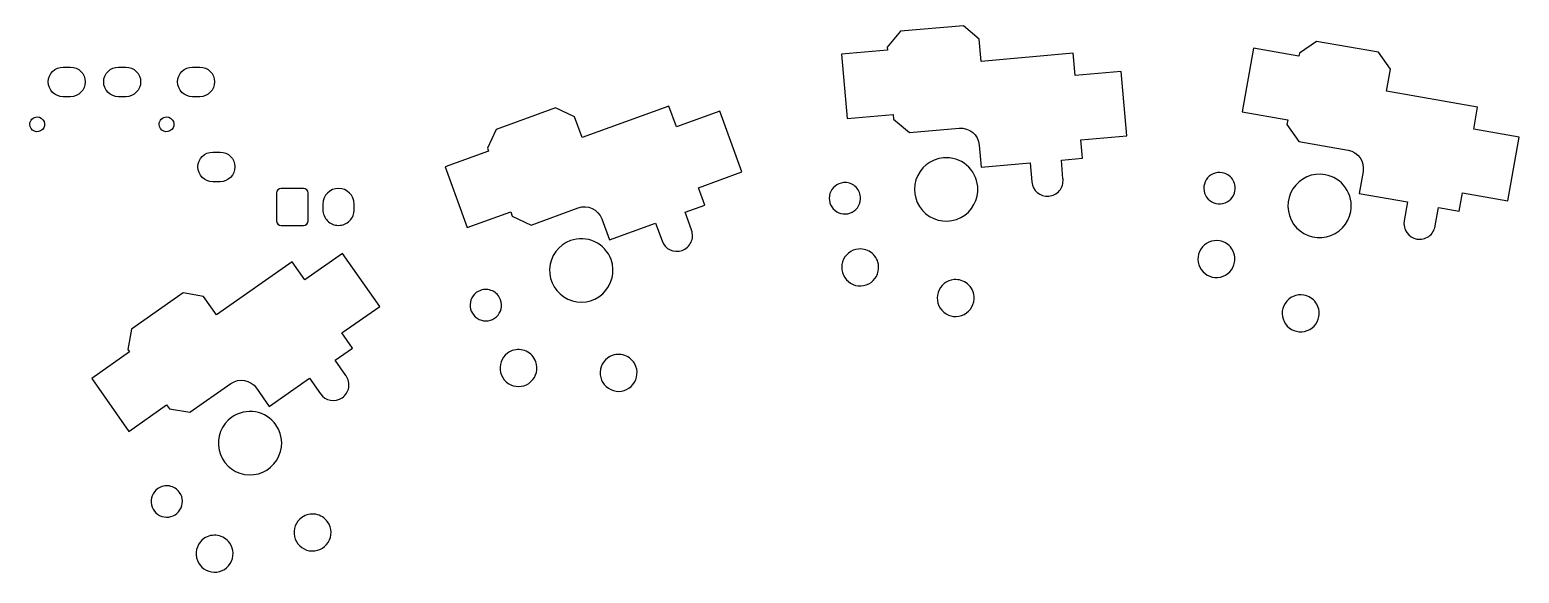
# Model space of a CAD drawing. Header units: millimetres. Extents: x -141 to -2, y 8 to 96.
# Drawn here: x -140.9 to -60.2, y 8.5 to 37.9 of the extents above; entities that cross this region are included whole.
import ezdxf

# ---------------------------------------------------------------- set-up
doc = ezdxf.new("R2010")
doc.units = ezdxf.units.MM
doc.layers.get('0').update_dxf_attribs({"linetype": 'CONTINUOUS'})

msp = doc.modelspace()

# ---------------------------------------------------------------- linework, layer by layer
at = {"color": 7}
for p, q in [((-90.327942, 38.10628), (-93.729213, 37.808708)), ((-89.469153, 37.385676), (-90.327942, 38.10628)), ((-93.729213, 37.808708), (-94.449823, 36.949924)), ((-89.363941, 36.183099), (-89.469153, 37.385676)), ((-71.22169, 37.264971), (-72.140015, 36.621957)), ((-67.859297, 36.672091), (-71.22169, 37.264971)), ((-94.435996, 36.791878), (-96.926589, 36.573979)), ((-96.926589, 36.573979), (-96.621585, 33.087765)), ((-94.449823, 36.949924), (-94.435996, 36.791878)), ((-84.382755, 36.618896), (-89.363941, 36.183099)), ((-84.27804, 35.421998), (-84.382755, 36.618896)), ((-74.629689, 36.899856), (-75.237376, 33.45349)), ((-72.167565, 36.465717), (-74.629689, 36.899856)), ((-72.140015, 36.621957), (-72.167565, 36.465717)), ((-67.216276, 35.75377), (-67.859297, 36.672091)), ((-139.05025, 35.875072), (-138.64986, 35.875072)), ((-136.050249, 35.875072), (-135.649859, 35.875072)), ((-132.050249, 35.875072), (-131.649859, 35.875072)), ((-81.787446, 35.639896), (-84.27804, 35.421998)), ((-81.482397, 32.153164), (-81.787446, 35.639896)), ((-67.425899, 34.564939), (-67.216276, 35.75377)), ((-138.64986, 34.273509), (-139.05025, 34.273509)), ((-135.649859, 34.273509), (-136.050249, 34.273509)), ((-131.649859, 34.273509), (-132.050249, 34.273509)), ((-62.50165, 33.696662), (-67.425899, 34.564939)), ((-140.450111, 33.174303), (-140.450111, 33.174303)), ((-133.45011, 33.174303), (-133.45011, 33.174303)), ((-112.395028, 33.66505), (-115.603386, 32.497304)), ((-111.378996, 33.191271), (-112.395028, 33.66505)), ((-110.966119, 32.056902), (-111.378996, 33.191271)), ((-106.267455, 33.767074), (-110.966119, 32.056902)), ((-105.856528, 32.638061), (-106.267455, 33.767074)), ((-103.507196, 33.493147), (-105.856528, 32.638061)), ((-102.310109, 30.204175), (-103.507196, 33.493147)), ((-96.621585, 33.087765), (-94.130992, 33.305663)), ((-94.130992, 33.305663), (-94.108653, 33.050329)), ((-94.108653, 33.050329), (-93.249863, 32.329715)), ((-75.237376, 33.45349), (-72.775251, 33.019352)), ((-62.710283, 32.513445), (-62.50165, 33.696662)), ((-115.603386, 32.497304), (-116.077173, 31.481275)), ((-93.249863, 32.329715), (-90.552837, 32.565674)), ((-72.775251, 33.019352), (-72.819759, 32.766936)), ((-72.819759, 32.766936), (-72.17674, 31.848605)), ((-60.248158, 32.079307), (-62.710283, 32.513445)), ((-116.077173, 31.481275), (-116.022912, 31.332193)), ((-89.469371, 31.654627), (-89.364836, 30.45978)), ((-83.97299, 31.935265), (-81.482397, 32.153164)), ((-83.88584, 30.93913), (-83.97299, 31.935265)), ((-72.17674, 31.848605), (-69.510541, 31.378483)), ((-60.855935, 28.632429), (-60.248158, 32.079307)), ((-130.950639, 31.273509), (-130.550249, 31.273509)), ((-116.022912, 31.332193), (-118.372244, 30.477107)), ((-91.410055, 30.964328), (-91.410055, 30.964328)), ((-89.364836, 30.45978), (-86.718259, 30.691326)), ((-86.718259, 30.691326), (-86.628136, 29.66122)), ((-85.025088, 30.839459), (-83.88584, 30.93913)), ((-84.936856, 29.830971), (-85.025088, 30.839459)), ((-118.372244, 30.477107), (-117.175335, 27.188623)), ((-104.659441, 29.349088), (-102.310109, 30.204175)), ((-84.936812, 29.830463), (-84.936856, 29.830971)), ((-84.936767, 29.829945), (-84.936812, 29.830463)), ((-84.936721, 29.829427), (-84.936767, 29.829945)), ((-84.936677, 29.828918), (-84.936721, 29.829427)), ((-84.936631, 29.8284), (-84.936677, 29.828918)), ((-84.936586, 29.827882), (-84.936631, 29.8284)), ((-84.936542, 29.827374), (-84.936586, 29.827882)), ((-84.936496, 29.826856), (-84.936542, 29.827374)), ((-84.936451, 29.826338), (-84.936496, 29.826856)), ((-84.936406, 29.82582), (-84.936451, 29.826338)), ((-84.936361, 29.825312), (-84.936406, 29.82582)), ((-84.936316, 29.824794), (-84.936361, 29.825312)), ((-84.936271, 29.824276), (-84.936316, 29.824794)), ((-84.936226, 29.823768), (-84.936271, 29.824276)), ((-84.936181, 29.82325), (-84.936226, 29.823768)), ((-84.936136, 29.822732), (-84.936181, 29.82325)), ((-84.936091, 29.822224), (-84.936136, 29.822732)), ((-76.319659, 30.156771), (-76.319659, 30.156771)), ((-70.753009, 30.053566), (-70.753009, 30.053566)), ((-68.69979, 30.218058), (-68.908066, 29.036869)), ((-130.550249, 29.6739), (-130.950639, 29.6739)), ((-127.47281, 29.1557), (-127.49191, 29.06)), ((-127.49191, 29.06), (-127.49191, 27.56)), ((-127.41861, 29.2368), (-127.47281, 29.1557)), ((-127.33751, 29.291), (-127.41861, 29.2368)), ((-127.24191, 29.31), (-127.33751, 29.291)), ((-126.04191, 29.31), (-127.24191, 29.31)), ((-125.94621, 29.291), (-126.04191, 29.31)), ((-125.86511, 29.2368), (-125.94621, 29.291)), ((-125.81091, 29.1557), (-125.86511, 29.2368)), ((-125.79191, 29.06), (-125.81091, 29.1557)), ((-125.79191, 27.56), (-125.79191, 29.06)), ((-104.317441, 28.409452), (-104.659441, 29.349088)), ((-96.813738, 29.623263), (-96.813738, 29.623263)), ((-84.936046, 29.821706), (-84.936091, 29.822224)), ((-84.936, 29.821188), (-84.936046, 29.821706)), ((-84.935956, 29.82068), (-84.936, 29.821188)), ((-84.935911, 29.820162), (-84.935956, 29.82068)), ((-84.935865, 29.819644), (-84.935911, 29.820162)), ((-84.935821, 29.819136), (-84.935865, 29.819644)), ((-84.935776, 29.818618), (-84.935821, 29.819136)), ((-84.93573, 29.8181), (-84.935776, 29.818618)), ((-84.935686, 29.817592), (-84.93573, 29.8181)), ((-84.93564, 29.817074), (-84.935686, 29.817592)), ((-84.935595, 29.816556), (-84.93564, 29.817074)), ((-84.935551, 29.816048), (-84.935595, 29.816556)), ((-84.935505, 29.81553), (-84.935551, 29.816048)), ((-84.93546, 29.815012), (-84.935505, 29.81553)), ((-84.935416, 29.814504), (-84.93546, 29.815012)), ((-84.93537, 29.813985), (-84.935416, 29.814504)), ((-84.935325, 29.813467), (-84.93537, 29.813985)), ((-84.935281, 29.812959), (-84.935325, 29.813467)), ((-84.935235, 29.812441), (-84.935281, 29.812959)), ((-84.93519, 29.811923), (-84.935235, 29.812441)), ((-84.935145, 29.811415), (-84.93519, 29.811923)), ((-84.9351, 29.810897), (-84.935145, 29.811415)), ((-84.935055, 29.810379), (-84.9351, 29.810897)), ((-84.93501, 29.809871), (-84.935055, 29.810379)), ((-84.934965, 29.809353), (-84.93501, 29.809871)), ((-68.908066, 29.036869), (-66.29174, 28.575541)), ((-63.491697, 28.081819), (-63.318059, 29.066568)), ((-63.318059, 29.066568), (-60.855935, 28.632429)), ((-124.99166, 28.46101), (-124.99166, 28.162182)), ((-123.29244, 28.162182), (-123.29244, 28.46101)), ((-113.722304, 27.329068), (-111.178246, 28.255028)), ((-105.392073, 28.018318), (-104.317441, 28.409452)), ((-66.29174, 28.575541), (-66.471299, 27.55721)), ((-64.793713, 27.283442), (-64.617923, 28.280402)), ((-64.617923, 28.280402), (-63.491697, 28.081819)), ((-127.49191, 27.56), (-127.47281, 27.4643)), ((-127.47281, 27.4643), (-127.41861, 27.3832)), ((-125.86511, 27.3832), (-125.81091, 27.4643)), ((-125.81091, 27.4643), (-125.79191, 27.56)), ((-117.175335, 27.188623), (-114.826003, 28.043709)), ((-114.826003, 28.043709), (-114.738339, 27.802856)), ((-114.738339, 27.802856), (-113.722304, 27.329068)), ((-109.895903, 27.655445), (-109.485681, 26.528368)), ((-109.485681, 26.528368), (-106.989211, 27.437008)), ((-106.989211, 27.437008), (-106.635549, 26.465328)), ((-105.045833, 27.067029), (-105.392073, 28.018318)), ((-127.41861, 27.3832), (-127.33751, 27.329)), ((-127.33751, 27.329), (-127.24191, 27.31)), ((-127.24191, 27.31), (-126.04191, 27.31)), ((-126.04191, 27.31), (-125.94621, 27.329)), ((-125.94621, 27.329), (-125.86511, 27.3832)), ((-124.14205, 27.310619), (-124.14205, 27.310619)), ((-105.045658, 27.06655), (-105.045833, 27.067029)), ((-105.04548, 27.066061), (-105.045658, 27.06655)), ((-105.045303, 27.065573), (-105.04548, 27.066061)), ((-105.045128, 27.065093), (-105.045303, 27.065573)), ((-105.04495, 27.064605), (-105.045128, 27.065093)), ((-105.044773, 27.064116), (-105.04495, 27.064605)), ((-105.044598, 27.063637), (-105.044773, 27.064116)), ((-105.04442, 27.063148), (-105.044598, 27.063637)), ((-105.044242, 27.06266), (-105.04442, 27.063148)), ((-105.044065, 27.062171), (-105.044242, 27.06266)), ((-105.04389, 27.061692), (-105.044065, 27.062171)), ((-105.043712, 27.061203), (-105.04389, 27.061692)), ((-105.043534, 27.060714), (-105.043712, 27.061203)), ((-105.04336, 27.060235), (-105.043534, 27.060714)), ((-105.043182, 27.059746), (-105.04336, 27.060235)), ((-105.043004, 27.059258), (-105.043182, 27.059746)), ((-105.04283, 27.058779), (-105.043004, 27.059258)), ((-105.042652, 27.05829), (-105.04283, 27.058779)), ((-105.042474, 27.057801), (-105.042652, 27.05829)), ((-105.0423, 27.057322), (-105.042474, 27.057801)), ((-105.042122, 27.056833), (-105.0423, 27.057322)), ((-105.041944, 27.056345), (-105.042122, 27.056833)), ((-105.04177, 27.055866), (-105.041944, 27.056345)), ((-105.041592, 27.055377), (-105.04177, 27.055866)), ((-105.041414, 27.054888), (-105.041592, 27.055377)), ((-105.041239, 27.054409), (-105.041414, 27.054888)), ((-105.041062, 27.05392), (-105.041239, 27.054409)), ((-105.040884, 27.053432), (-105.041062, 27.05392)), ((-105.040709, 27.052953), (-105.040884, 27.053432)), ((-105.040531, 27.052464), (-105.040709, 27.052953)), ((-105.040354, 27.051975), (-105.040531, 27.052464)), ((-105.040179, 27.051496), (-105.040354, 27.051975)), ((-105.040001, 27.051007), (-105.040179, 27.051496)), ((-105.039823, 27.050519), (-105.040001, 27.051007)), ((-105.039649, 27.050039), (-105.039823, 27.050519)), ((-105.039471, 27.049551), (-105.039649, 27.050039)), ((-105.039293, 27.049062), (-105.039471, 27.049551)), ((-105.039119, 27.048583), (-105.039293, 27.049062)), ((-105.038941, 27.048094), (-105.039119, 27.048583)), ((-105.038763, 27.047606), (-105.038941, 27.048094)), ((-105.038589, 27.047126), (-105.038763, 27.047606)), ((-105.038411, 27.046638), (-105.038589, 27.047126)), ((-64.797482, 27.262071), (-64.797391, 27.262584)), ((-64.797391, 27.262584), (-64.797303, 27.263086)), ((-64.797303, 27.263086), (-64.797212, 27.263598)), ((-64.797212, 27.263598), (-64.797122, 27.26411)), ((-64.797122, 27.26411), (-64.797034, 27.264612)), ((-64.797034, 27.264612), (-64.796943, 27.265124)), ((-64.796943, 27.265124), (-64.796853, 27.265636)), ((-64.796853, 27.265636), (-64.796764, 27.266139)), ((-64.796764, 27.266139), (-64.796674, 27.266651)), ((-64.796674, 27.266651), (-64.796584, 27.267163)), ((-64.796584, 27.267163), (-64.796495, 27.267665)), ((-64.796495, 27.267665), (-64.796405, 27.268177)), ((-64.796405, 27.268177), (-64.796315, 27.268689)), ((-64.796315, 27.268689), (-64.796226, 27.269192)), ((-64.796226, 27.269192), (-64.796136, 27.269704)), ((-64.796136, 27.269704), (-64.796045, 27.270216)), ((-64.796045, 27.270216), (-64.795957, 27.270718)), ((-64.795957, 27.270718), (-64.795867, 27.27123)), ((-64.795867, 27.27123), (-64.795776, 27.271742)), ((-64.795776, 27.271742), (-64.795688, 27.272244)), ((-64.795688, 27.272244), (-64.795597, 27.272757)), ((-64.795597, 27.272757), (-64.795507, 27.273269)), ((-64.795507, 27.273269), (-64.795419, 27.273771)), ((-64.795419, 27.273771), (-64.795328, 27.274283)), ((-64.795328, 27.274283), (-64.795238, 27.274795)), ((-64.795238, 27.274795), (-64.795149, 27.275297)), ((-64.795149, 27.275297), (-64.795059, 27.275809)), ((-64.795059, 27.275809), (-64.794969, 27.276322)), ((-64.794969, 27.276322), (-64.79488, 27.276824)), ((-64.79488, 27.276824), (-64.79479, 27.277336)), ((-64.79479, 27.277336), (-64.7947, 27.277848)), ((-64.7947, 27.277848), (-64.794611, 27.27835)), ((-64.794611, 27.27835), (-64.794521, 27.278862)), ((-64.794521, 27.278862), (-64.794431, 27.279374)), ((-64.794431, 27.279374), (-64.79434, 27.279887)), ((-64.79434, 27.279887), (-64.794252, 27.280389)), ((-64.794252, 27.280389), (-64.794161, 27.280901)), ((-64.794161, 27.280901), (-64.794071, 27.281413)), ((-64.794071, 27.281413), (-64.793983, 27.281915)), ((-64.793983, 27.281915), (-64.793892, 27.282427)), ((-64.793892, 27.282427), (-64.793802, 27.282939)), ((-64.793802, 27.282939), (-64.793713, 27.283442)), ((-123.921519, 25.794419), (-125.969486, 24.360419)), ((-121.913974, 22.927346), (-123.921519, 25.794419)), ((-111.591797, 26.486383), (-111.591797, 26.486383)), ((-95.997522, 26.030729), (-95.997522, 26.030729)), ((-76.46107, 26.475398), (-76.46107, 26.475398)), ((-126.65862, 25.344605), (-130.754554, 22.476603)), ((-125.969486, 24.360419), (-126.65862, 25.344605)), ((-90.83352, 24.374508), (-90.83352, 24.374508)), ((-132.550992, 23.660126), (-135.347792, 21.701787)), ((-131.446958, 23.465459), (-132.550992, 23.660126)), ((-130.754554, 22.476603), (-131.446958, 23.465459)), ((-116.464261, 23.792438), (-116.464261, 23.792438)), ((-71.901688, 23.53907), (-71.901688, 23.53907)), ((-123.961941, 21.493345), (-121.913974, 22.927346)), ((-135.347792, 21.701787), (-135.542468, 20.597754)), ((-123.388399, 20.674242), (-123.961941, 21.493345)), ((-135.45147, 20.467796), (-137.499437, 19.033795)), ((-135.542468, 20.597754), (-135.45147, 20.467796)), ((-124.325181, 20.018301), (-123.388399, 20.674242)), ((-114.746042, 20.533568), (-114.746042, 20.533568)), ((-109.329338, 20.270322), (-109.329338, 20.270322)), ((-123.744527, 19.189041), (-124.325181, 20.018301)), ((-137.499437, 19.033795), (-135.49219, 16.167148)), ((-132.19317, 17.196517), (-129.975456, 18.749375)), ((-127.893673, 17.519618), (-125.717443, 19.04343)), ((-125.717443, 19.04343), (-125.124342, 18.196394)), ((-123.744234, 19.188623), (-123.744527, 19.189041)), ((-123.743936, 19.188197), (-123.744234, 19.188623)), ((-123.743638, 19.187771), (-123.743936, 19.188197)), ((-123.743345, 19.187354), (-123.743638, 19.187771)), ((-123.743047, 19.186928), (-123.743345, 19.187354)), ((-123.742749, 19.186502), (-123.743047, 19.186928)), ((-123.742456, 19.186084), (-123.742749, 19.186502)), ((-123.742158, 19.185658), (-123.742456, 19.186084)), ((-123.74186, 19.185232), (-123.742158, 19.185658)), ((-123.741561, 19.184806), (-123.74186, 19.185232)), ((-123.741269, 19.184388), (-123.741561, 19.184806)), ((-123.740971, 19.183962), (-123.741269, 19.184388)), ((-123.740672, 19.183536), (-123.740971, 19.183962)), ((-123.74038, 19.183119), (-123.740672, 19.183536)), ((-123.740082, 19.182693), (-123.74038, 19.183119)), ((-123.739783, 19.182267), (-123.740082, 19.182693)), ((-123.739491, 19.181849), (-123.739783, 19.182267)), ((-123.739193, 19.181423), (-123.739491, 19.181849)), ((-123.738894, 19.180997), (-123.739193, 19.181423)), ((-123.738602, 19.180579), (-123.738894, 19.180997)), ((-123.738304, 19.180153), (-123.738602, 19.180579)), ((-123.738005, 19.179727), (-123.738304, 19.180153)), ((-123.737713, 19.17931), (-123.738005, 19.179727)), ((-123.737414, 19.178884), (-123.737713, 19.17931)), ((-123.737116, 19.178458), (-123.737414, 19.178884)), ((-123.736824, 19.17804), (-123.737116, 19.178458)), ((-123.736525, 19.177614), (-123.736824, 19.17804)), ((-123.736227, 19.177188), (-123.736525, 19.177614)), ((-123.735935, 19.17677), (-123.736227, 19.177188)), ((-123.735636, 19.176344), (-123.735935, 19.17677)), ((-123.735338, 19.175918), (-123.735636, 19.176344)), ((-123.735046, 19.1755), (-123.735338, 19.175918)), ((-123.734747, 19.175075), (-123.735046, 19.1755)), ((-123.734449, 19.174649), (-123.734747, 19.175075)), ((-123.734157, 19.174231), (-123.734449, 19.174649)), ((-123.733858, 19.173805), (-123.734157, 19.174231)), ((-123.73356, 19.173379), (-123.733858, 19.173805)), ((-123.733268, 19.172961), (-123.73356, 19.173379)), ((-123.732969, 19.172535), (-123.733268, 19.172961)), ((-123.732671, 19.172109), (-123.732969, 19.172535)), ((-123.732378, 19.171691), (-123.732671, 19.172109)), ((-123.73208, 19.171265), (-123.732378, 19.171691)), ((-128.581625, 18.502118), (-127.893673, 17.519618)), ((-135.49219, 16.167148), (-133.444223, 17.601149)), ((-133.444223, 17.601149), (-133.29721, 17.391192)), ((-133.29721, 17.391192), (-132.19317, 17.196517)), ((-129.917157, 16.933961), (-129.917157, 16.933961)), ((-133.92635, 13.070726), (-133.92635, 13.070726)), ((-126.122957, 11.515279), (-126.122957, 11.515279)), ((-131.423221, 10.367609), (-131.423221, 10.367609))]:
    msp.add_line(p, q, dxfattribs=at)
for points in [[(-139.85103, 35.074291), (-139.851237, 35.286735), (-139.766936, 35.490537), (-139.616716, 35.640758)], [(-139.616716, 35.640758), (-139.466495, 35.790978), (-139.262693, 35.87528), (-139.05025, 35.875072)], [(-138.64986, 35.875072), (-138.208184, 35.874427), (-137.850598, 35.515968), (-137.85103, 35.074291)], [(-136.851029, 35.074291), (-136.851237, 35.286735), (-136.766936, 35.490537), (-136.616716, 35.640758)], [(-136.616716, 35.640758), (-136.466495, 35.790978), (-136.262693, 35.87528), (-136.050249, 35.875072)], [(-135.649859, 35.875072), (-135.208183, 35.874427), (-134.850598, 35.515968), (-134.851029, 35.074291)], [(-132.851029, 35.074291), (-132.851237, 35.286735), (-132.766936, 35.490537), (-132.616715, 35.640758)], [(-132.616715, 35.640758), (-132.466495, 35.790978), (-132.262693, 35.87528), (-132.050249, 35.875072)], [(-131.649859, 35.875072), (-131.208183, 35.874427), (-130.850597, 35.515968), (-130.851029, 35.074291)], [(-139.616716, 34.507824), (-139.766937, 34.658045), (-139.851237, 34.861848), (-139.85103, 35.074291)], [(-137.85103, 35.074291), (-137.850597, 34.632615), (-138.208183, 34.274155), (-138.64986, 34.273509)], [(-136.616716, 34.507824), (-136.766936, 34.658045), (-136.851237, 34.861848), (-136.851029, 35.074291)], [(-134.851029, 35.074291), (-134.850597, 34.632615), (-135.208183, 34.274155), (-135.649859, 34.273509)], [(-132.616716, 34.507824), (-132.766936, 34.658045), (-132.851237, 34.861848), (-132.851029, 35.074291)], [(-130.851029, 35.074291), (-130.850597, 34.632615), (-131.208183, 34.274155), (-131.649859, 34.273509)], [(-139.05025, 34.273509), (-139.262694, 34.273302), (-139.466496, 34.357604), (-139.616716, 34.507824)], [(-136.050249, 34.273509), (-136.262693, 34.273302), (-136.466496, 34.357604), (-136.616716, 34.507824)], [(-132.050249, 34.273509), (-132.262693, 34.273302), (-132.466495, 34.357604), (-132.616716, 34.507824)], [(-140.850111, 32.774303), (-140.850111, 32.88039), (-140.807968, 32.982131), (-140.732954, 33.057146)], [(-140.732954, 33.057146), (-140.657939, 33.132161), (-140.556198, 33.174303), (-140.450111, 33.174303)], [(-140.450111, 33.174303), (-140.288326, 33.174303), (-140.142472, 33.076846), (-140.080559, 32.927377)], [(-133.850111, 32.774303), (-133.850111, 32.88039), (-133.807968, 32.982131), (-133.732953, 33.057146)], [(-133.732953, 33.057146), (-133.657939, 33.132161), (-133.556197, 33.174303), (-133.45011, 33.174303)], [(-133.45011, 33.174303), (-133.288326, 33.174303), (-133.142471, 33.076846), (-133.080559, 32.927377)], [(-140.603184, 32.404751), (-140.752654, 32.466664), (-140.850111, 32.612518), (-140.850111, 32.774303)], [(-140.167268, 32.491461), (-140.281667, 32.377061), (-140.453715, 32.342839), (-140.603184, 32.404751)], [(-140.080559, 32.927377), (-140.018647, 32.777907), (-140.052869, 32.60586), (-140.167268, 32.491461)], [(-133.603184, 32.404751), (-133.752654, 32.466664), (-133.850111, 32.612518), (-133.850111, 32.774303)], [(-133.167268, 32.491461), (-133.281667, 32.377061), (-133.453714, 32.342839), (-133.603184, 32.404751)], [(-133.080559, 32.927377), (-133.018646, 32.777907), (-133.052869, 32.60586), (-133.167268, 32.491461)], [(-90.552837, 32.565674), (-89.996718, 32.614287), (-89.518026, 32.210742), (-89.469371, 31.654627)], [(-131.749469, 30.474681), (-131.748824, 30.915595), (-131.391553, 31.272865), (-130.950639, 31.273509)], [(-130.550249, 31.273509), (-130.108574, 31.27394), (-129.750116, 30.916356), (-129.749469, 30.474681)], [(-91.410055, 30.964328), (-92.101068, 30.903872), (-92.687622, 30.433113), (-92.896208, 29.771564)], [(-90.158201, 30.56962), (-90.506634, 30.86199), (-90.956939, 31.00397), (-91.410055, 30.964328)], [(-69.510541, 31.378483), (-68.96079, 31.281506), (-68.602854, 30.767817), (-68.69979, 30.218058)], [(-130.950639, 29.6739), (-131.392315, 29.674546), (-131.749901, 30.033005), (-131.749469, 30.474681)], [(-129.983783, 29.908215), (-130.134003, 29.757994), (-130.337805, 29.673693), (-130.550249, 29.6739)], [(-129.749469, 30.474681), (-129.749262, 30.262237), (-129.833562, 30.058435), (-129.983783, 29.908215)], [(-89.552108, 29.405326), (-89.59175, 29.858441), (-89.809769, 30.27725), (-90.158201, 30.56962)], [(-76.319659, 30.156771), (-76.658229, 30.21647), (-76.999423, 30.066341), (-77.184142, 29.776389)], [(-75.77098, 29.807224), (-75.900284, 29.991889), (-76.097649, 30.117625), (-76.319659, 30.156771)], [(-70.753009, 30.053566), (-71.436123, 30.174017), (-72.124533, 29.87111), (-72.497232, 29.286089)], [(-69.645969, 29.348304), (-69.906858, 29.720893), (-70.305072, 29.974583), (-70.753009, 30.053566)], [(-124.14205, 29.310619), (-124.611187, 29.310404), (-124.991444, 28.930147), (-124.99166, 28.46101)], [(-123.29244, 28.46101), (-123.292656, 28.930147), (-123.672913, 29.310404), (-124.14205, 29.310619)], [(-97.550315, 29.032097), (-97.653696, 28.704216), (-97.549386, 28.346345), (-97.286025, 28.125359)], [(-96.813738, 29.623263), (-97.156223, 29.593299), (-97.446935, 29.359978), (-97.550315, 29.032097)], [(-96.193286, 29.427635), (-96.365978, 29.572541), (-96.589162, 29.642911), (-96.813738, 29.623263)], [(-95.89289, 28.850579), (-95.912537, 29.075156), (-96.020593, 29.282729), (-96.193286, 29.427635)], [(-92.896208, 29.771564), (-93.104793, 29.110016), (-92.894333, 28.387958), (-92.362964, 27.942087)], [(-90.468684, 27.734629), (-89.853406, 28.054923), (-89.491652, 28.714312), (-89.552108, 29.405326)], [(-86.628136, 29.66122), (-86.587278, 29.1937), (-86.175256, 28.847758), (-85.707719, 28.888419)], [(-85.707719, 28.888419), (-85.483114, 28.908048), (-85.275509, 29.016109), (-85.130585, 29.188822)], [(-85.130585, 29.188822), (-84.985662, 29.361536), (-84.915294, 29.584752), (-84.934965, 29.809353)], [(-77.184142, 29.776389), (-77.368862, 29.486437), (-77.36073, 29.113763), (-77.163539, 28.832144)], [(-76.283285, 28.489832), (-75.947642, 28.564243), (-75.689871, 28.833513), (-75.630172, 29.172083)], [(-75.630172, 29.172083), (-75.591026, 29.394093), (-75.641676, 29.62256), (-75.77098, 29.807224)], [(-72.497232, 29.286089), (-72.869931, 28.701068), (-72.853524, 27.949143), (-72.455661, 27.380936)], [(-69.361869, 28.066814), (-69.282886, 28.51475), (-69.38508, 28.975716), (-69.645969, 29.348304)], [(-111.178246, 28.255028), (-110.653659, 28.445919), (-110.086833, 28.180019), (-109.895903, 27.655445)], [(-96.347169, 28.022538), (-96.042221, 28.181284), (-95.862926, 28.508095), (-95.89289, 28.850579)], [(-77.163539, 28.832144), (-76.966347, 28.550525), (-76.618929, 28.415422), (-76.283285, 28.489832)], [(-124.99166, 28.162182), (-124.992075, 27.936545), (-124.902758, 27.720001), (-124.743392, 27.560268)], [(-124.743392, 27.560268), (-124.584025, 27.400536), (-124.367687, 27.310722), (-124.14205, 27.310619)], [(-124.14205, 27.310619), (-123.916412, 27.310722), (-123.700075, 27.400536), (-123.540708, 27.560268)], [(-123.540708, 27.560268), (-123.381341, 27.720001), (-123.292025, 27.936545), (-123.29244, 28.162182)], [(-97.286025, 28.125359), (-97.022664, 27.904373), (-96.652117, 27.863792), (-96.347169, 28.022538)], [(-92.362964, 27.942087), (-91.831595, 27.496215), (-91.083961, 27.414336), (-90.468684, 27.734629)], [(-70.679621, 26.690272), (-70.00241, 26.840406), (-69.482321, 27.383699), (-69.361869, 28.066814)], [(-66.471299, 27.55721), (-66.552836, 27.095046), (-66.24439, 26.654253), (-65.78226, 26.57252)], [(-110.280442, 26.429127), (-110.692672, 26.621354), (-111.164381, 26.641949), (-111.591797, 26.486383)], [(-105.06676, 26.396621), (-104.971477, 26.600958), (-104.961279, 26.834781), (-105.038411, 27.046638)], [(-72.455661, 27.380936), (-72.057798, 26.812729), (-71.356831, 26.540138), (-70.679621, 26.690272)], [(-65.78226, 26.57252), (-65.560227, 26.533349), (-65.331728, 26.583995), (-65.147041, 26.713315)], [(-65.147041, 26.713315), (-64.962354, 26.842634), (-64.836612, 27.040032), (-64.797482, 27.262071)], [(-111.591797, 26.486383), (-112.243618, 26.249139), (-112.688344, 25.64261), (-112.718601, 24.949617)], [(-109.393659, 25.461373), (-109.549225, 25.888789), (-109.868211, 26.236901), (-110.280442, 26.429127)], [(-106.635549, 26.465328), (-106.47508, 26.024313), (-105.987561, 25.796798), (-105.546479, 25.95708)], [(-105.546479, 25.95708), (-105.334607, 26.034173), (-105.162044, 26.192283), (-105.06676, 26.396621)], [(-95.997522, 26.030729), (-96.400445, 25.995478), (-96.742459, 25.720982), (-96.864084, 25.33524)], [(-95.267578, 25.800578), (-95.470746, 25.971056), (-95.733315, 26.053844), (-95.997522, 26.030729)], [(-94.914171, 25.121689), (-94.937286, 25.385897), (-95.064411, 25.6301), (-95.267578, 25.800578)], [(-77.47811, 26.027889), (-77.695427, 25.686769), (-77.68586, 25.248329), (-77.45387, 24.917013)], [(-76.46107, 26.475398), (-76.859387, 26.545632), (-77.260792, 26.369009), (-77.47811, 26.027889)], [(-75.815566, 26.064166), (-75.967688, 26.281419), (-76.199882, 26.429343), (-76.46107, 26.475398)], [(-75.64991, 25.316942), (-75.603855, 25.578129), (-75.663444, 25.846914), (-75.815566, 26.064166)], [(-109.846595, 23.610378), (-109.33518, 24.079003), (-109.156416, 24.809553), (-109.393659, 25.461373)], [(-96.864084, 25.33524), (-96.985708, 24.949497), (-96.86299, 24.528472), (-96.553154, 24.268489)], [(-95.448618, 24.147523), (-95.089855, 24.334282), (-94.87892, 24.718766), (-94.914171, 25.121689)], [(-76.418278, 24.514293), (-76.023403, 24.601835), (-75.720144, 24.918624), (-75.64991, 25.316942)], [(-112.718601, 24.949617), (-112.748858, 24.256624), (-112.358687, 23.613641), (-111.730024, 23.320491)], [(-96.553154, 24.268489), (-96.243318, 24.008506), (-95.80738, 23.960763), (-95.448618, 24.147523)], [(-90.83352, 24.374508), (-91.236444, 24.339256), (-91.578458, 24.064761), (-91.700082, 23.679019)], [(-90.103577, 24.144357), (-90.306745, 24.314835), (-90.569313, 24.397623), (-90.83352, 24.374508)], [(-77.45387, 24.917013), (-77.22188, 24.585697), (-76.813153, 24.426752), (-76.418278, 24.514293)], [(-116.464261, 23.792438), (-116.787321, 23.674854), (-117.00774, 23.374241), (-117.022736, 23.030776)], [(-115.814319, 23.764061), (-116.018631, 23.859333), (-116.252423, 23.869541), (-116.464261, 23.792438)], [(-115.374805, 23.284416), (-115.451908, 23.496255), (-115.610006, 23.668788), (-115.814319, 23.764061)], [(-111.730024, 23.320491), (-111.10136, 23.02734), (-110.35801, 23.141753), (-109.846595, 23.610378)], [(-91.700082, 23.679019), (-91.821706, 23.293276), (-91.698989, 22.872251), (-91.389153, 22.612268)], [(-90.284616, 22.491301), (-89.925854, 22.678061), (-89.714919, 23.062545), (-89.75017, 23.465468)], [(-89.75017, 23.465468), (-89.773285, 23.729676), (-89.900409, 23.973879), (-90.103577, 24.144357)], [(-71.901688, 23.53907), (-72.300006, 23.609305), (-72.701411, 23.432682), (-72.918728, 23.091562)], [(-71.256184, 23.127839), (-71.408306, 23.345092), (-71.640501, 23.493016), (-71.901688, 23.53907)], [(-117.022736, 23.030776), (-117.037732, 22.68731), (-116.844353, 22.36863), (-116.53277, 22.223337)], [(-115.599293, 22.367013), (-115.345822, 22.599276), (-115.257221, 22.961356), (-115.374805, 23.284416)], [(-91.389153, 22.612268), (-91.079317, 22.352284), (-90.643379, 22.304541), (-90.284616, 22.491301)], [(-72.918728, 23.091562), (-73.136046, 22.750442), (-73.126479, 22.312002), (-72.894489, 21.980686)], [(-71.090528, 22.380614), (-71.044474, 22.641802), (-71.104062, 22.910587), (-71.256184, 23.127839)], [(-116.53277, 22.223337), (-116.221188, 22.078044), (-115.852764, 22.13475), (-115.599293, 22.367013)], [(-72.894489, 21.980686), (-72.662498, 21.64937), (-72.253772, 21.490424), (-71.858897, 21.577966)], [(-71.858897, 21.577966), (-71.464022, 21.665508), (-71.160762, 21.982297), (-71.090528, 22.380614)], [(-114.746042, 20.533568), (-115.126112, 20.395234), (-115.385428, 20.041572), (-115.40307, 19.637495)], [(-113.981403, 20.500183), (-114.221771, 20.612269), (-114.49682, 20.624278), (-114.746042, 20.533568)], [(-113.464329, 19.935895), (-113.555038, 20.185117), (-113.741035, 20.388098), (-113.981403, 20.500183)], [(-109.329338, 20.270322), (-109.709408, 20.131988), (-109.968724, 19.778326), (-109.986366, 19.374249)], [(-108.564699, 20.236937), (-108.805067, 20.349023), (-109.080116, 20.361032), (-109.329338, 20.270322)], [(-108.047625, 19.672649), (-108.138334, 19.921871), (-108.324331, 20.124852), (-108.564699, 20.236937)], [(-115.40307, 19.637495), (-115.420713, 19.233417), (-115.193208, 18.8585), (-114.82664, 18.687567)], [(-113.728431, 18.856597), (-113.43023, 19.129848), (-113.325994, 19.555825), (-113.464329, 19.935895)], [(-109.986366, 19.374249), (-110.004009, 18.970172), (-109.776504, 18.595255), (-109.409936, 18.424321)], [(-108.311728, 18.593352), (-108.013526, 18.866602), (-107.909291, 19.292579), (-108.047625, 19.672649)], [(-129.975456, 18.749375), (-129.518151, 19.069535), (-128.901819, 18.9594), (-128.581625, 18.502118)], [(-123.591227, 18.53606), (-123.552076, 18.758096), (-123.602744, 18.98659), (-123.73208, 19.171265)], [(-114.82664, 18.687567), (-114.460073, 18.516634), (-114.026633, 18.583347), (-113.728431, 18.856597)], [(-109.409936, 18.424321), (-109.043369, 18.253388), (-108.609929, 18.320101), (-108.311728, 18.593352)], [(-125.124342, 18.196394), (-124.855198, 17.811939), (-124.325406, 17.718355), (-123.940838, 17.987336)], [(-123.940838, 17.987336), (-123.756139, 18.116639), (-123.630378, 18.314024), (-123.591227, 18.53606)], [(-129.917157, 16.933961), (-130.485364, 16.536099), (-130.757955, 15.835132), (-130.607821, 15.157922)], [(-128.635667, 17.21806), (-129.083603, 17.297044), (-129.544568, 17.19485), (-129.917157, 16.933961)], [(-127.528628, 16.512798), (-127.789517, 16.885387), (-128.187731, 17.139077), (-128.635667, 17.21806)], [(-127.487058, 14.607646), (-127.114359, 15.192667), (-127.130765, 15.944591), (-127.528628, 16.512798)], [(-130.607821, 15.157922), (-130.457688, 14.480712), (-129.914395, 13.960622), (-129.231281, 13.840171)], [(-129.231281, 13.840171), (-128.548166, 13.719719), (-127.859758, 14.022626), (-127.487058, 14.607646)], [(-133.92635, 13.070726), (-134.207968, 12.873535), (-134.343072, 12.526117), (-134.268662, 12.190474)], [(-133.291209, 13.211534), (-133.513218, 13.25068), (-133.741685, 13.20003), (-133.92635, 13.070726)], [(-132.742531, 12.861987), (-132.871834, 13.046652), (-133.0692, 13.172387), (-133.291209, 13.211534)], [(-134.268662, 12.190474), (-134.194251, 11.85483), (-133.924981, 11.59706), (-133.586411, 11.537361)], [(-132.721928, 11.917742), (-132.537208, 12.207694), (-132.545339, 12.580368), (-132.742531, 12.861987)], [(-133.586411, 11.537361), (-133.247841, 11.477662), (-132.906648, 11.62779), (-132.721928, 11.917742)], [(-126.122957, 11.515279), (-126.454273, 11.283289), (-126.613218, 10.874562), (-126.525677, 10.479687)], [(-125.375732, 11.680934), (-125.63692, 11.726988), (-125.905704, 11.6674), (-126.122957, 11.515279)], [(-124.730229, 11.269703), (-124.882351, 11.486955), (-125.114545, 11.63488), (-125.375732, 11.680934)], [(-130.675997, 10.533265), (-130.937184, 10.579319), (-131.205969, 10.519731), (-131.423221, 10.367609)], [(-130.030493, 10.122033), (-130.182615, 10.339286), (-130.414809, 10.48721), (-130.675997, 10.533265)], [(-126.525677, 10.479687), (-126.438135, 10.084812), (-126.121347, 9.781553), (-125.723029, 9.711319)], [(-124.70599, 10.158827), (-124.488672, 10.499947), (-124.498239, 10.938386), (-124.730229, 11.269703)], [(-131.423221, 10.367609), (-131.754537, 10.13562), (-131.913482, 9.726893), (-131.825941, 9.332018)], [(-130.006254, 9.011158), (-129.788937, 9.352277), (-129.798503, 9.790717), (-130.030493, 10.122033)], [(-125.723029, 9.711319), (-125.324712, 9.641085), (-124.923307, 9.817707), (-124.70599, 10.158827)], [(-131.825941, 9.332018), (-131.738399, 8.937143), (-131.421611, 8.633884), (-131.023294, 8.56365)], [(-131.023294, 8.56365), (-130.624976, 8.493416), (-130.223571, 8.670038), (-130.006254, 9.011158)]]:
    msp.add_open_spline(points, degree=3, dxfattribs=at)

doc.saveas('drawing.dxf')
